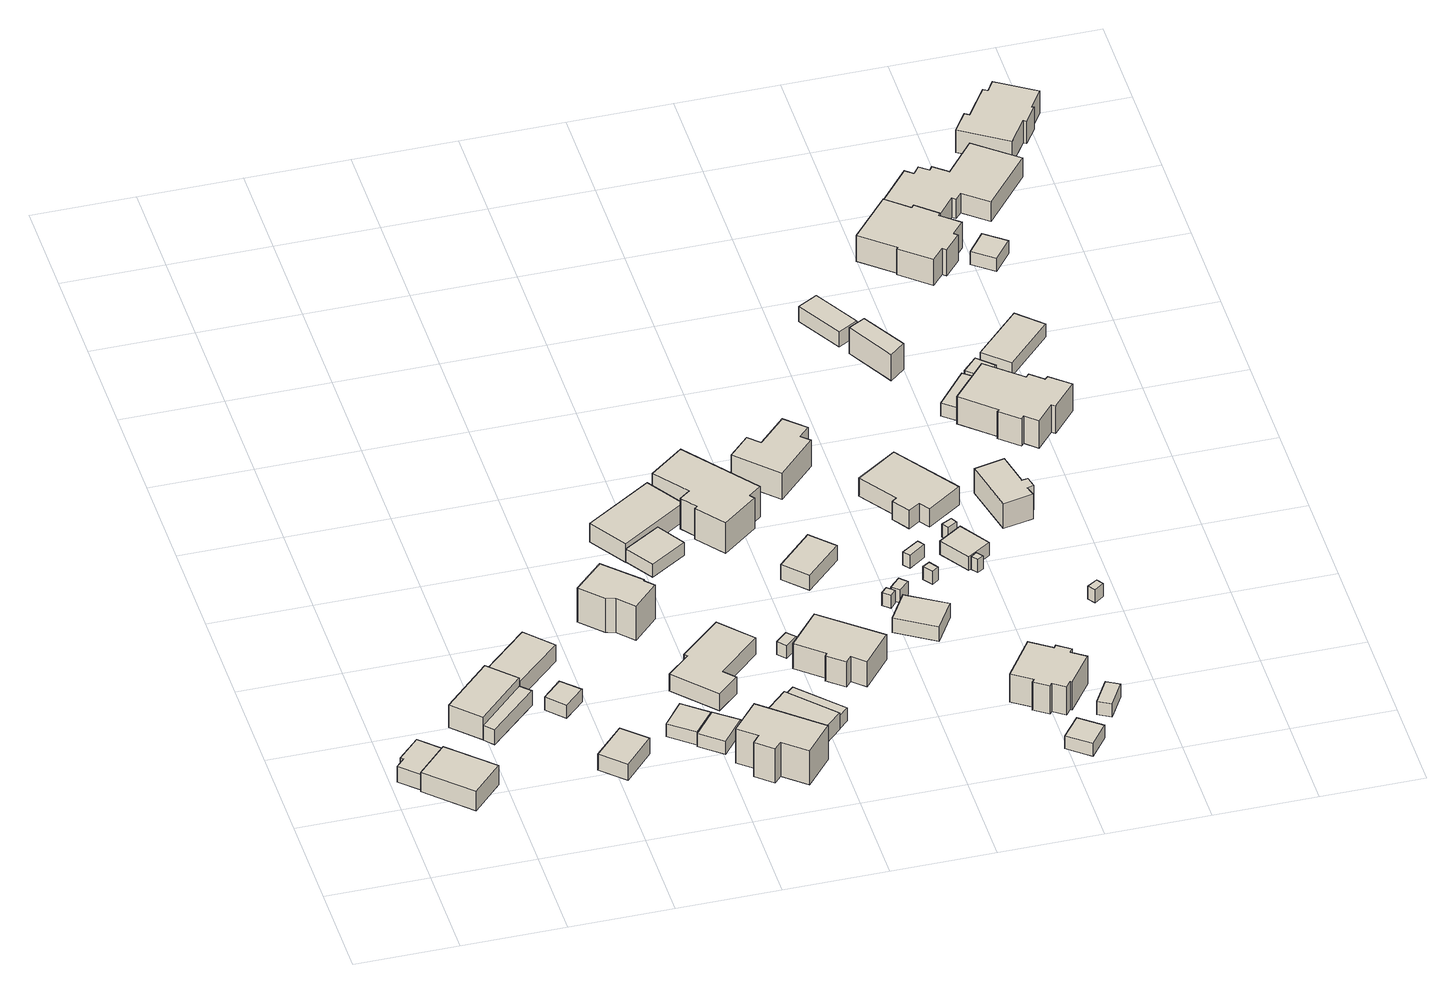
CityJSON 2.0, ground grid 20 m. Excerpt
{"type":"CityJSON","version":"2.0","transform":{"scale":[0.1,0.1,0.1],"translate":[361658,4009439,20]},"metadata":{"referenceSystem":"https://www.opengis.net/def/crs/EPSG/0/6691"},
"CityObjects":{
"building1":{"type":"Building","attributes":{"枝番":1,"利根川水系利根川洪水浸水想定区域（想定最大規模）.規模":"L2","利根川水系利根川洪水浸水想定区域（想定最大規模）.浸水ランク":"1","利根川水系利根川洪水浸水想定区域（想定最大規模）.浸水深":0.148,"measuredHeight":4.1,"BuildingDetails.prefecture":"10","BuildingDetails.city":"10207"},"geometry":[{"type":"Solid","lod":"1","boundaries":[[[[0,1,2,3,4,5]],[[4,6,7,5]],[[3,8,6,4]],[[2,9,8,3]],[[1,10,9,2]],[[0,11,10,1]],[[5,7,11,0]],[[6,8,9,10,11,7]]]]}]},
"building2":{"type":"Building","attributes":{"枝番":1,"利根川水系利根川洪水浸水想定区域（計画規模）.規模":"L1","利根川水系利根川洪水浸水想定区域（計画規模）.浸水ランク":"1","利根川水系利根川洪水浸水想定区域（計画規模）.浸水深":0.313,"利根川水系利根川洪水浸水想定区域（想定最大規模）.規模":"L2","利根川水系利根川洪水浸水想定区域（想定最大規模）.浸水ランク":"1","利根川水系利根川洪水浸水想定区域（想定最大規模）.浸水深":0.248,"measuredHeight":5.1,"BuildingDetails.prefecture":"10","BuildingDetails.city":"10207"},"geometry":[{"type":"Solid","lod":"1","boundaries":[[[[12,13,14,15]],[[14,16,17,15]],[[13,18,16,14]],[[12,19,18,13]],[[15,17,19,12]],[[16,18,19,17]]]]}]},
"building3":{"type":"Building","attributes":{"枝番":1,"利根川水系利根川洪水浸水想定区域（計画規模）.規模":"L1","利根川水系利根川洪水浸水想定区域（計画規模）.浸水ランク":"1","利根川水系利根川洪水浸水想定区域（計画規模）.浸水深":0.013,"利根川水系利根川洪水浸水想定区域（想定最大規模）.規模":"L2","利根川水系利根川洪水浸水想定区域（想定最大規模）.浸水ランク":"2","利根川水系利根川洪水浸水想定区域（想定最大規模）.浸水深":0.75,"measuredHeight":5.6,"BuildingDetails.prefecture":"10","BuildingDetails.city":"10207"},"geometry":[{"type":"Solid","lod":"1","boundaries":[[[[20,21,22,23]],[[22,24,25,23]],[[21,26,24,22]],[[20,27,26,21]],[[23,25,27,20]],[[24,26,27,25]]]]}]},
"building4":{"type":"Building","attributes":{"枝番":1,"利根川水系利根川洪水浸水想定区域（計画規模）.規模":"L1","利根川水系利根川洪水浸水想定区域（計画規模）.浸水ランク":"1","利根川水系利根川洪水浸水想定区域（計画規模）.浸水深":0.013,"利根川水系利根川洪水浸水想定区域（想定最大規模）.規模":"L2","利根川水系利根川洪水浸水想定区域（想定最大規模）.浸水ランク":"2","利根川水系利根川洪水浸水想定区域（想定最大規模）.浸水深":0.65,"measuredHeight":3.9,"BuildingDetails.prefecture":"10","BuildingDetails.city":"10207"},"geometry":[{"type":"Solid","lod":"1","boundaries":[[[[28,29,30,31]],[[30,32,33,31]],[[29,34,32,30]],[[28,35,34,29]],[[31,33,35,28]],[[32,34,35,33]]]]}]},
"building5":{"type":"Building","attributes":{"枝番":1,"利根川水系利根川洪水浸水想定区域（想定最大規模）.規模":"L2","利根川水系利根川洪水浸水想定区域（想定最大規模）.浸水ランク":"2","利根川水系利根川洪水浸水想定区域（想定最大規模）.浸水深":0.85,"measuredHeight":4.4,"BuildingDetails.prefecture":"10","BuildingDetails.city":"10207"},"geometry":[{"type":"Solid","lod":"1","boundaries":[[[[36,37,38,39]],[[38,40,41,39]],[[37,42,40,38]],[[36,43,42,37]],[[39,41,43,36]],[[40,42,43,41]]]]}]},
"building6":{"type":"Building","attributes":{"枝番":1,"利根川水系利根川洪水浸水想定区域（計画規模）.規模":"L1","利根川水系利根川洪水浸水想定区域（計画規模）.浸水ランク":"2","利根川水系利根川洪水浸水想定区域（計画規模）.浸水深":0.513,"利根川水系利根川洪水浸水想定区域（想定最大規模）.規模":"L2","利根川水系利根川洪水浸水想定区域（想定最大規模）.浸水ランク":"2","利根川水系利根川洪水浸水想定区域（想定最大規模）.浸水深":1.35,"BuildingDetails.prefecture":"10","BuildingDetails.city":"10207"},"geometry":[{"type":"Solid","lod":"1","boundaries":[[[[44,45,46,47]],[[46,48,49,47]],[[45,50,48,46]],[[44,51,50,45]],[[47,49,51,44]],[[48,50,51,49]]]]}]},
"building7":{"type":"Building","attributes":{"枝番":1,"利根川水系利根川洪水浸水想定区域（計画規模）.規模":"L1","利根川水系利根川洪水浸水想定区域（計画規模）.浸水ランク":"1","利根川水系利根川洪水浸水想定区域（計画規模）.浸水深":0.007,"利根川水系利根川洪水浸水想定区域（想定最大規模）.規模":"L2","利根川水系利根川洪水浸水想定区域（想定最大規模）.浸水ランク":"2","利根川水系利根川洪水浸水想定区域（想定最大規模）.浸水深":0.854,"usage":"411","measuredHeight":4,"BuildingDetails.prefecture":"10","BuildingDetails.city":"10207","BuildingDetails.surveyYear":2016},"geometry":[{"type":"Solid","lod":"1","boundaries":[[[[52,53,54,55]],[[54,56,57,55]],[[53,58,56,54]],[[52,59,58,53]],[[55,57,59,52]],[[56,58,59,57]]]]}]},
"building8":{"type":"Building","attributes":{"枝番":1,"利根川水系利根川洪水浸水想定区域（計画規模）.規模":"L1","利根川水系利根川洪水浸水想定区域（計画規模）.浸水ランク":"1","利根川水系利根川洪水浸水想定区域（計画規模）.浸水深":0.007,"利根川水系利根川洪水浸水想定区域（想定最大規模）.規模":"L2","利根川水系利根川洪水浸水想定区域（想定最大規模）.浸水ランク":"2","利根川水系利根川洪水浸水想定区域（想定最大規模）.浸水深":0.854,"measuredHeight":3.1,"BuildingDetails.prefecture":"10","BuildingDetails.city":"10207"},"geometry":[{"type":"Solid","lod":"1","boundaries":[[[[60,61,62,63]],[[62,64,65,63]],[[61,66,64,62]],[[60,67,66,61]],[[63,65,67,60]],[[64,66,67,65]]]]}]},
"building9":{"type":"Building","attributes":{"枝番":1,"利根川水系利根川洪水浸水想定区域（計画規模）.規模":"L1","利根川水系利根川洪水浸水想定区域（計画規模）.浸水ランク":"1","利根川水系利根川洪水浸水想定区域（計画規模）.浸水深":0.007,"利根川水系利根川洪水浸水想定区域（想定最大規模）.規模":"L2","利根川水系利根川洪水浸水想定区域（想定最大規模）.浸水ランク":"2","利根川水系利根川洪水浸水想定区域（想定最大規模）.浸水深":0.754,"measuredHeight":3.1,"BuildingDetails.prefecture":"10","BuildingDetails.city":"10207"},"geometry":[{"type":"Solid","lod":"1","boundaries":[[[[68,69,70,71]],[[70,72,73,71]],[[69,74,72,70]],[[68,75,74,69]],[[71,73,75,68]],[[72,74,75,73]]]]}]},
"building10":{"type":"Building","attributes":{"枝番":1,"利根川水系利根川洪水浸水想定区域（計画規模）.規模":"L1","利根川水系利根川洪水浸水想定区域（計画規模）.浸水ランク":"1","利根川水系利根川洪水浸水想定区域（計画規模）.浸水深":0.058,"利根川水系利根川洪水浸水想定区域（想定最大規模）.規模":"L2","利根川水系利根川洪水浸水想定区域（想定最大規模）.浸水ランク":"2","利根川水系利根川洪水浸水想定区域（想定最大規模）.浸水深":0.956,"measuredHeight":8.9,"BuildingDetails.prefecture":"10","BuildingDetails.city":"10207"},"geometry":[{"type":"Solid","lod":"1","boundaries":[[[[76,77,78,79,80,81,82,83]],[[82,84,85,83]],[[81,86,84,82]],[[80,87,86,81]],[[79,88,87,80]],[[78,89,88,79]],[[77,90,89,78]],[[76,91,90,77]],[[83,85,91,76]],[[84,86,87,88,89,90,91,85]]]]}]},
"building11":{"type":"Building","attributes":{"枝番":1,"利根川水系利根川洪水浸水想定区域（想定最大規模）.規模":"L2","利根川水系利根川洪水浸水想定区域（想定最大規模）.浸水ランク":"2","利根川水系利根川洪水浸水想定区域（想定最大規模）.浸水深":0.565,"usage":"411","measuredHeight":9.9,"BuildingDetails.prefecture":"10","BuildingDetails.city":"10207","BuildingDetails.surveyYear":2016},"geometry":[{"type":"Solid","lod":"1","boundaries":[[[[92,93,94,95,96,97,98,99]],[[98,100,101,99]],[[97,102,100,98]],[[96,103,102,97]],[[95,104,103,96]],[[94,105,104,95]],[[93,106,105,94]],[[92,107,106,93]],[[99,101,107,92]],[[100,102,103,104,105,106,107,101]]]]}]},
"building12":{"type":"Building","attributes":{"枝番":1,"利根川水系利根川洪水浸水想定区域（計画規模）.規模":"L1","利根川水系利根川洪水浸水想定区域（計画規模）.浸水ランク":"2","利根川水系利根川洪水浸水想定区域（計画規模）.浸水深":0.858,"利根川水系利根川洪水浸水想定区域（想定最大規模）.規模":"L2","利根川水系利根川洪水浸水想定区域（想定最大規模）.浸水ランク":"2","利根川水系利根川洪水浸水想定区域（想定最大規模）.浸水深":1.76,"usage":"411","measuredHeight":5.1,"BuildingDetails.prefecture":"10","BuildingDetails.city":"10207","BuildingDetails.surveyYear":2016},"geometry":[{"type":"Solid","lod":"1","boundaries":[[[[108,109,110,111,112,113,114,115]],[[114,116,117,115]],[[113,118,116,114]],[[112,119,118,113]],[[111,120,119,112]],[[110,121,120,111]],[[109,122,121,110]],[[108,123,122,109]],[[115,117,123,108]],[[116,118,119,120,121,122,123,117]]]]}]},
"building13":{"type":"Building","attributes":{"枝番":1,"利根川水系利根川洪水浸水想定区域（計画規模）.規模":"L1","利根川水系利根川洪水浸水想定区域（計画規模）.浸水ランク":"1","利根川水系利根川洪水浸水想定区域（計画規模）.浸水深":0.258,"利根川水系利根川洪水浸水想定区域（想定最大規模）.規模":"L2","利根川水系利根川洪水浸水想定区域（想定最大規模）.浸水ランク":"2","利根川水系利根川洪水浸水想定区域（想定最大規模）.浸水深":1.17,"usage":"411","measuredHeight":4.3,"BuildingDetails.prefecture":"10","BuildingDetails.city":"10207","BuildingDetails.surveyYear":2016},"geometry":[{"type":"Solid","lod":"1","boundaries":[[[[124,125,126,127]],[[126,128,129,127]],[[125,130,128,126]],[[124,131,130,125]],[[127,129,131,124]],[[128,130,131,129]]]]}]},
"building14":{"type":"Building","attributes":{"枝番":1,"利根川水系利根川洪水浸水想定区域（計画規模）.規模":"L1","利根川水系利根川洪水浸水想定区域（計画規模）.浸水ランク":"2","利根川水系利根川洪水浸水想定区域（計画規模）.浸水深":0.858,"利根川水系利根川洪水浸水想定区域（想定最大規模）.規模":"L2","利根川水系利根川洪水浸水想定区域（想定最大規模）.浸水ランク":"2","利根川水系利根川洪水浸水想定区域（想定最大規模）.浸水深":1.76,"measuredHeight":3.1,"BuildingDetails.prefecture":"10","BuildingDetails.city":"10207"},"geometry":[{"type":"Solid","lod":"1","boundaries":[[[[132,133,134,135]],[[134,136,137,135]],[[133,138,136,134]],[[132,139,138,133]],[[135,137,139,132]],[[136,138,139,137]]]]}]},
"building15":{"type":"Building","attributes":{"枝番":1,"利根川水系利根川洪水浸水想定区域（計画規模）.規模":"L1","利根川水系利根川洪水浸水想定区域（計画規模）.浸水ランク":"2","利根川水系利根川洪水浸水想定区域（計画規模）.浸水深":1.26,"利根川水系利根川洪水浸水想定区域（想定最大規模）.規模":"L2","利根川水系利根川洪水浸水想定区域（想定最大規模）.浸水ランク":"2","利根川水系利根川洪水浸水想定区域（想定最大規模）.浸水深":2.17,"usage":"411","measuredHeight":3.4,"BuildingDetails.prefecture":"10","BuildingDetails.city":"10207","BuildingDetails.surveyYear":2016},"geometry":[{"type":"Solid","lod":"1","boundaries":[[[[140,141,142,143]],[[142,144,145,143]],[[141,146,144,142]],[[140,147,146,141]],[[143,145,147,140]],[[144,146,147,145]]]]}]},
"building16":{"type":"Building","attributes":{"枝番":1,"利根川水系利根川洪水浸水想定区域（計画規模）.規模":"L1","利根川水系利根川洪水浸水想定区域（計画規模）.浸水ランク":"2","利根川水系利根川洪水浸水想定区域（計画規模）.浸水深":0.858,"利根川水系利根川洪水浸水想定区域（想定最大規模）.規模":"L2","利根川水系利根川洪水浸水想定区域（想定最大規模）.浸水ランク":"2","利根川水系利根川洪水浸水想定区域（想定最大規模）.浸水深":1.76,"measuredHeight":5.6,"BuildingDetails.prefecture":"10","BuildingDetails.city":"10207"},"geometry":[{"type":"Solid","lod":"1","boundaries":[[[[148,149,150,151]],[[150,152,153,151]],[[149,154,152,150]],[[148,155,154,149]],[[151,153,155,148]],[[152,154,155,153]]]]}]},
"building17":{"type":"Building","attributes":{"枝番":1,"利根川水系利根川洪水浸水想定区域（計画規模）.規模":"L1","利根川水系利根川洪水浸水想定区域（計画規模）.浸水ランク":"2","利根川水系利根川洪水浸水想定区域（計画規模）.浸水深":1.26,"利根川水系利根川洪水浸水想定区域（想定最大規模）.規模":"L2","利根川水系利根川洪水浸水想定区域（想定最大規模）.浸水ランク":"2","利根川水系利根川洪水浸水想定区域（想定最大規模）.浸水深":2.16,"measuredHeight":3.3,"BuildingDetails.prefecture":"10","BuildingDetails.city":"10207"},"geometry":[{"type":"Solid","lod":"1","boundaries":[[[[156,157,158,159]],[[158,160,161,159]],[[157,162,160,158]],[[156,163,162,157]],[[159,161,163,156]],[[160,162,163,161]]]]}]},
"building18":{"type":"Building","attributes":{"枝番":1,"利根川水系利根川洪水浸水想定区域（計画規模）.規模":"L1","利根川水系利根川洪水浸水想定区域（計画規模）.浸水ランク":"2","利根川水系利根川洪水浸水想定区域（計画規模）.浸水深":1.16,"利根川水系利根川洪水浸水想定区域（想定最大規模）.規模":"L2","利根川水系利根川洪水浸水想定区域（想定最大規模）.浸水ランク":"2","利根川水系利根川洪水浸水想定区域（想定最大規模）.浸水深":2.06,"usage":"411","measuredHeight":7.8,"BuildingDetails.prefecture":"10","BuildingDetails.city":"10207","BuildingDetails.surveyYear":2016},"geometry":[{"type":"Solid","lod":"1","boundaries":[[[[164,165,166,167,168,169,170,171]],[[170,172,173,171]],[[169,174,172,170]],[[168,175,174,169]],[[167,176,175,168]],[[166,177,176,167]],[[165,178,177,166]],[[164,179,178,165]],[[171,173,179,164]],[[172,174,175,176,177,178,179,173]]]]}]},
"building19":{"type":"Building","attributes":{"枝番":1,"利根川水系利根川洪水浸水想定区域（計画規模）.規模":"L1","利根川水系利根川洪水浸水想定区域（計画規模）.浸水ランク":"2","利根川水系利根川洪水浸水想定区域（計画規模）.浸水深":0.558,"利根川水系利根川洪水浸水想定区域（想定最大規模）.規模":"L2","利根川水系利根川洪水浸水想定区域（想定最大規模）.浸水ランク":"2","利根川水系利根川洪水浸水想定区域（想定最大規模）.浸水深":1.46,"measuredHeight":9,"BuildingDetails.prefecture":"10","BuildingDetails.city":"10207"},"geometry":[{"type":"Solid","lod":"1","boundaries":[[[[180,181,182,183,184,185,186,187,188,189]],[[188,190,191,189]],[[187,192,190,188]],[[186,193,192,187]],[[185,194,193,186]],[[184,195,194,185]],[[183,196,195,184]],[[182,197,196,183]],[[181,198,197,182]],[[180,199,198,181]],[[189,191,199,180]],[[190,192,193,194,195,196,197,198,199,191]]]]}]},
"building20":{"type":"Building","attributes":{"枝番":1,"利根川水系利根川洪水浸水想定区域（計画規模）.規模":"L1","利根川水系利根川洪水浸水想定区域（計画規模）.浸水ランク":"2","利根川水系利根川洪水浸水想定区域（計画規模）.浸水深":1.56,"利根川水系利根川洪水浸水想定区域（想定最大規模）.規模":"L2","利根川水系利根川洪水浸水想定区域（想定最大規模）.浸水ランク":"2","利根川水系利根川洪水浸水想定区域（想定最大規模）.浸水深":2.46,"usage":"411","measuredHeight":3.8,"BuildingDetails.prefecture":"10","BuildingDetails.city":"10207","BuildingDetails.surveyYear":2016},"geometry":[{"type":"Solid","lod":"1","boundaries":[[[[200,201,202,203]],[[202,204,205,203]],[[201,206,204,202]],[[200,207,206,201]],[[203,205,207,200]],[[204,206,207,205]]]]}]},
"building21":{"type":"Building","attributes":{"枝番":1,"利根川水系利根川洪水浸水想定区域（計画規模）.規模":"L1","利根川水系利根川洪水浸水想定区域（計画規模）.浸水ランク":"2","利根川水系利根川洪水浸水想定区域（計画規模）.浸水深":1.96,"利根川水系利根川洪水浸水想定区域（想定最大規模）.規模":"L2","利根川水系利根川洪水浸水想定区域（想定最大規模）.浸水ランク":"2","利根川水系利根川洪水浸水想定区域（想定最大規模）.浸水深":2.87,"BuildingDetails.prefecture":"10","BuildingDetails.city":"10207"},"geometry":[{"type":"Solid","lod":"1","boundaries":[[[[208,209,210,211]],[[210,212,213,211]],[[209,214,212,210]],[[208,215,214,209]],[[211,213,215,208]],[[212,214,215,213]]]]}]},
"building22":{"type":"Building","attributes":{"枝番":1,"利根川水系利根川洪水浸水想定区域（計画規模）.規模":"L1","利根川水系利根川洪水浸水想定区域（計画規模）.浸水ランク":"2","利根川水系利根川洪水浸水想定区域（計画規模）.浸水深":0.957,"利根川水系利根川洪水浸水想定区域（想定最大規模）.規模":"L2","利根川水系利根川洪水浸水想定区域（想定最大規模）.浸水ランク":"2","利根川水系利根川洪水浸水想定区域（想定最大規模）.浸水深":1.86,"measuredHeight":7.6,"BuildingDetails.prefecture":"10","BuildingDetails.city":"10207"},"geometry":[{"type":"Solid","lod":"1","boundaries":[[[[216,217,218,219,220,221,222,223]],[[222,224,225,223]],[[221,226,224,222]],[[220,227,226,221]],[[219,228,227,220]],[[218,229,228,219]],[[217,230,229,218]],[[216,231,230,217]],[[223,225,231,216]],[[224,226,227,228,229,230,231,225]]]]}]},
"building23":{"type":"Building","attributes":{"枝番":1,"利根川水系利根川洪水浸水想定区域（計画規模）.規模":"L1","利根川水系利根川洪水浸水想定区域（計画規模）.浸水ランク":"2","利根川水系利根川洪水浸水想定区域（計画規模）.浸水深":2.06,"利根川水系利根川洪水浸水想定区域（想定最大規模）.規模":"L2","利根川水系利根川洪水浸水想定区域（想定最大規模）.浸水ランク":"2","利根川水系利根川洪水浸水想定区域（想定最大規模）.浸水深":2.97,"usage":"411","measuredHeight":3.6,"BuildingDetails.prefecture":"10","BuildingDetails.city":"10207","BuildingDetails.surveyYear":2016},"geometry":[{"type":"Solid","lod":"1","boundaries":[[[[232,233,234,235]],[[234,236,237,235]],[[233,238,236,234]],[[232,239,238,233]],[[235,237,239,232]],[[236,238,239,237]]]]}]},
"building24":{"type":"Building","attributes":{"枝番":1,"利根川水系利根川洪水浸水想定区域（計画規模）.規模":"L1","利根川水系利根川洪水浸水想定区域（計画規模）.浸水ランク":"2","利根川水系利根川洪水浸水想定区域（計画規模）.浸水深":1.96,"利根川水系利根川洪水浸水想定区域（想定最大規模）.規模":"L2","利根川水系利根川洪水浸水想定区域（想定最大規模）.浸水ランク":"2","利根川水系利根川洪水浸水想定区域（想定最大規模）.浸水深":2.87,"BuildingDetails.prefecture":"10","BuildingDetails.city":"10207"},"geometry":[{"type":"Solid","lod":"1","boundaries":[[[[240,241,242,243]],[[242,244,245,243]],[[241,246,244,242]],[[240,247,246,241]],[[243,245,247,240]],[[244,246,247,245]]]]}]},
"building25":{"type":"Building","attributes":{"枝番":1,"利根川水系利根川洪水浸水想定区域（計画規模）.規模":"L1","利根川水系利根川洪水浸水想定区域（計画規模）.浸水ランク":"2","利根川水系利根川洪水浸水想定区域（計画規模）.浸水深":1.36,"利根川水系利根川洪水浸水想定区域（想定最大規模）.規模":"L2","利根川水系利根川洪水浸水想定区域（想定最大規模）.浸水ランク":"2","利根川水系利根川洪水浸水想定区域（想定最大規模）.浸水深":2.28,"usage":"411","BuildingDetails.prefecture":"10","BuildingDetails.city":"10207","BuildingDetails.surveyYear":2016},"geometry":[{"type":"Solid","lod":"1","boundaries":[[[[248,249,250,251]],[[250,252,253,251]],[[249,254,252,250]],[[248,255,254,249]],[[251,253,255,248]],[[252,254,255,253]]]]}]},
"building26":{"type":"Building","attributes":{"枝番":1,"利根川水系利根川洪水浸水想定区域（計画規模）.規模":"L1","利根川水系利根川洪水浸水想定区域（計画規模）.浸水ランク":"2","利根川水系利根川洪水浸水想定区域（計画規模）.浸水深":2.06,"利根川水系利根川洪水浸水想定区域（想定最大規模）.規模":"L2","利根川水系利根川洪水浸水想定区域（想定最大規模）.浸水ランク":"2","利根川水系利根川洪水浸水想定区域（想定最大規模）.浸水深":2.97,"BuildingDetails.prefecture":"10","BuildingDetails.city":"10207"},"geometry":[{"type":"Solid","lod":"1","boundaries":[[[[256,257,258,259]],[[258,260,261,259]],[[257,262,260,258]],[[256,263,262,257]],[[259,261,263,256]],[[260,262,263,261]]]]}]},
"building27":{"type":"Building","attributes":{"枝番":1,"利根川水系利根川洪水浸水想定区域（計画規模）.規模":"L1","利根川水系利根川洪水浸水想定区域（計画規模）.浸水ランク":"2","利根川水系利根川洪水浸水想定区域（計画規模）.浸水深":1.66,"利根川水系利根川洪水浸水想定区域（想定最大規模）.規模":"L2","利根川水系利根川洪水浸水想定区域（想定最大規模）.浸水ランク":"2","利根川水系利根川洪水浸水想定区域（想定最大規模）.浸水深":2.56,"measuredHeight":3.5,"BuildingDetails.prefecture":"10","BuildingDetails.city":"10207"},"geometry":[{"type":"Solid","lod":"1","boundaries":[[[[264,265,266,267]],[[266,268,269,267]],[[265,270,268,266]],[[264,271,270,265]],[[267,269,271,264]],[[268,270,271,269]]]]}]},
"building28":{"type":"Building","attributes":{"枝番":1,"利根川水系利根川洪水浸水想定区域（計画規模）.規模":"L1","利根川水系利根川洪水浸水想定区域（計画規模）.浸水ランク":"2","利根川水系利根川洪水浸水想定区域（計画規模）.浸水深":1.06,"利根川水系利根川洪水浸水想定区域（想定最大規模）.規模":"L2","利根川水系利根川洪水浸水想定区域（想定最大規模）.浸水ランク":"2","利根川水系利根川洪水浸水想定区域（想定最大規模）.浸水深":1.97,"usage":"411","measuredHeight":8.1,"BuildingDetails.prefecture":"10","BuildingDetails.city":"10207","BuildingDetails.surveyYear":2016},"geometry":[{"type":"Solid","lod":"1","boundaries":[[[[272,273,274,275,276,277,278,279,280,281,282,283,284,285]],[[284,286,287,285]],[[283,288,286,284]],[[282,289,288,283]],[[281,290,289,282]],[[280,291,290,281]],[[279,292,291,280]],[[278,293,292,279]],[[277,294,293,278]],[[276,295,294,277]],[[275,296,295,276]],[[274,297,296,275]],[[273,298,297,274]],[[272,299,298,273]],[[285,287,299,272]],[[286,288,289,290,291,292,293,294,295,296,297,298,299,287]]]]}]},
"building29":{"type":"Building","attributes":{"枝番":1,"利根川水系利根川洪水浸水想定区域（計画規模）.規模":"L1","利根川水系利根川洪水浸水想定区域（計画規模）.浸水ランク":"2","利根川水系利根川洪水浸水想定区域（計画規模）.浸水深":1.56,"利根川水系利根川洪水浸水想定区域（想定最大規模）.規模":"L2","利根川水系利根川洪水浸水想定区域（想定最大規模）.浸水ランク":"2","利根川水系利根川洪水浸水想定区域（想定最大規模）.浸水深":2.47,"usage":"411","BuildingDetails.prefecture":"10","BuildingDetails.city":"10207","BuildingDetails.surveyYear":2016},"geometry":[{"type":"Solid","lod":"1","boundaries":[[[[300,301,302,303]],[[302,304,305,303]],[[301,306,304,302]],[[300,307,306,301]],[[303,305,307,300]],[[304,306,307,305]]]]}]},
"building30":{"type":"Building","attributes":{"枝番":1,"利根川水系利根川洪水浸水想定区域（計画規模）.規模":"L1","利根川水系利根川洪水浸水想定区域（計画規模）.浸水ランク":"2","利根川水系利根川洪水浸水想定区域（計画規模）.浸水深":1.46,"利根川水系利根川洪水浸水想定区域（想定最大規模）.規模":"L2","利根川水系利根川洪水浸水想定区域（想定最大規模）.浸水ランク":"2","利根川水系利根川洪水浸水想定区域（想定最大規模）.浸水深":2.36,"usage":"411","measuredHeight":5.4,"BuildingDetails.prefecture":"10","BuildingDetails.city":"10207","BuildingDetails.surveyYear":2016},"geometry":[{"type":"Solid","lod":"1","boundaries":[[[[308,309,310,311,312,313,314,315]],[[314,316,317,315]],[[313,318,316,314]],[[312,319,318,313]],[[311,320,319,312]],[[310,321,320,311]],[[309,322,321,310]],[[308,323,322,309]],[[315,317,323,308]],[[316,318,319,320,321,322,323,317]]]]}]},
"building31":{"type":"Building","attributes":{"枝番":1,"利根川水系利根川洪水浸水想定区域（計画規模）.規模":"L1","利根川水系利根川洪水浸水想定区域（計画規模）.浸水ランク":"2","利根川水系利根川洪水浸水想定区域（計画規模）.浸水深":2.26,"利根川水系利根川洪水浸水想定区域（想定最大規模）.規模":"L2","利根川水系利根川洪水浸水想定区域（想定最大規模）.浸水ランク":"3","利根川水系利根川洪水浸水想定区域（想定最大規模）.浸水深":3.16,"BuildingDetails.prefecture":"10","BuildingDetails.city":"10207"},"geometry":[{"type":"Solid","lod":"1","boundaries":[[[[324,325,326,327]],[[326,328,329,327]],[[325,330,328,326]],[[324,331,330,325]],[[327,329,331,324]],[[328,330,331,329]]]]}]},
"building32":{"type":"Building","attributes":{"枝番":1,"利根川水系利根川洪水浸水想定区域（計画規模）.規模":"L1","利根川水系利根川洪水浸水想定区域（計画規模）.浸水ランク":"2","利根川水系利根川洪水浸水想定区域（計画規模）.浸水深":1.66,"利根川水系利根川洪水浸水想定区域（想定最大規模）.規模":"L2","利根川水系利根川洪水浸水想定区域（想定最大規模）.浸水ランク":"2","利根川水系利根川洪水浸水想定区域（想定最大規模）.浸水深":2.56,"measuredHeight":3.7,"BuildingDetails.prefecture":"10","BuildingDetails.city":"10207"},"geometry":[{"type":"Solid","lod":"1","boundaries":[[[[332,333,334,335]],[[334,336,337,335]],[[333,338,336,334]],[[332,339,338,333]],[[335,337,339,332]],[[336,338,339,337]]]]}]},
"building33":{"type":"Building","attributes":{"枝番":1,"利根川水系利根川洪水浸水想定区域（計画規模）.規模":"L1","利根川水系利根川洪水浸水想定区域（計画規模）.浸水ランク":"2","利根川水系利根川洪水浸水想定区域（計画規模）.浸水深":1.46,"利根川水系利根川洪水浸水想定区域（想定最大規模）.規模":"L2","利根川水系利根川洪水浸水想定区域（想定最大規模）.浸水ランク":"2","利根川水系利根川洪水浸水想定区域（想定最大規模）.浸水深":2.36,"BuildingDetails.prefecture":"10","BuildingDetails.city":"10207"},"geometry":[{"type":"Solid","lod":"1","boundaries":[[[[340,341,342,343]],[[342,344,345,343]],[[341,346,344,342]],[[340,347,346,341]],[[343,345,347,340]],[[344,346,347,345]]]]}]},
"building34":{"type":"Building","attributes":{"枝番":1,"利根川水系利根川洪水浸水想定区域（計画規模）.規模":"L1","利根川水系利根川洪水浸水想定区域（計画規模）.浸水ランク":"2","利根川水系利根川洪水浸水想定区域（計画規模）.浸水深":1.46,"利根川水系利根川洪水浸水想定区域（想定最大規模）.規模":"L2","利根川水系利根川洪水浸水想定区域（想定最大規模）.浸水ランク":"2","利根川水系利根川洪水浸水想定区域（想定最大規模）.浸水深":2.36,"measuredHeight":3.7,"BuildingDetails.prefecture":"10","BuildingDetails.city":"10207"},"geometry":[{"type":"Solid","lod":"1","boundaries":[[[[348,349,350,351]],[[350,352,353,351]],[[349,354,352,350]],[[348,355,354,349]],[[351,353,355,348]],[[352,354,355,353]]]]}]},
"building35":{"type":"Building","attributes":{"枝番":1,"利根川水系利根川洪水浸水想定区域（計画規模）.規模":"L1","利根川水系利根川洪水浸水想定区域（計画規模）.浸水ランク":"2","利根川水系利根川洪水浸水想定区域（計画規模）.浸水深":1.46,"利根川水系利根川洪水浸水想定区域（想定最大規模）.規模":"L2","利根川水系利根川洪水浸水想定区域（想定最大規模）.浸水ランク":"2","利根川水系利根川洪水浸水想定区域（想定最大規模）.浸水深":2.37,"BuildingDetails.prefecture":"10","BuildingDetails.city":"10207"},"geometry":[{"type":"Solid","lod":"1","boundaries":[[[[356,357,358,359]],[[358,360,361,359]],[[357,362,360,358]],[[356,363,362,357]],[[359,361,363,356]],[[360,362,363,361]]]]}]},
"building36":{"type":"Building","attributes":{"枝番":1,"利根川水系利根川洪水浸水想定区域（計画規模）.規模":"L1","利根川水系利根川洪水浸水想定区域（計画規模）.浸水ランク":"2","利根川水系利根川洪水浸水想定区域（計画規模）.浸水深":1.36,"利根川水系利根川洪水浸水想定区域（想定最大規模）.規模":"L2","利根川水系利根川洪水浸水想定区域（想定最大規模）.浸水ランク":"2","利根川水系利根川洪水浸水想定区域（想定最大規模）.浸水深":2.26,"measuredHeight":6,"BuildingDetails.prefecture":"10","BuildingDetails.city":"10207"},"geometry":[{"type":"Solid","lod":"1","boundaries":[[[[364,365,366,367,368,369,370,371]],[[370,372,373,371]],[[369,374,372,370]],[[368,375,374,369]],[[367,376,375,368]],[[366,377,376,367]],[[365,378,377,366]],[[364,379,378,365]],[[371,373,379,364]],[[372,374,375,376,377,378,379,373]]]]}]},
"building37":{"type":"Building","attributes":{"枝番":1,"利根川水系利根川洪水浸水想定区域（計画規模）.規模":"L1","利根川水系利根川洪水浸水想定区域（計画規模）.浸水ランク":"2","利根川水系利根川洪水浸水想定区域（計画規模）.浸水深":1.76,"利根川水系利根川洪水浸水想定区域（想定最大規模）.規模":"L2","利根川水系利根川洪水浸水想定区域（想定最大規模）.浸水ランク":"2","利根川水系利根川洪水浸水想定区域（想定最大規模）.浸水深":2.66,"measuredHeight":6.2,"BuildingDetails.prefecture":"10","BuildingDetails.city":"10207"},"geometry":[{"type":"Solid","lod":"1","boundaries":[[[[380,381,382,383]],[[382,384,385,383]],[[381,386,384,382]],[[380,387,386,381]],[[383,385,387,380]],[[384,386,387,385]]]]}]},
"building38":{"type":"Building","attributes":{"枝番":1,"利根川水系利根川洪水浸水想定区域（計画規模）.規模":"L1","利根川水系利根川洪水浸水想定区域（計画規模）.浸水ランク":"2","利根川水系利根川洪水浸水想定区域（計画規模）.浸水深":1.36,"利根川水系利根川洪水浸水想定区域（想定最大規模）.規模":"L2","利根川水系利根川洪水浸水想定区域（想定最大規模）.浸水ランク":"2","利根川水系利根川洪水浸水想定区域（想定最大規模）.浸水深":2.26,"usage":"401","measuredHeight":3.4,"BuildingDetails.prefecture":"10","BuildingDetails.city":"10207","BuildingDetails.surveyYear":2016},"geometry":[{"type":"Solid","lod":"1","boundaries":[[[[388,389,390,391]],[[390,392,393,391]],[[389,394,392,390]],[[388,395,394,389]],[[391,393,395,388]],[[392,394,395,393]]]]}]},
"building39":{"type":"Building","attributes":{"枝番":1,"利根川水系利根川洪水浸水想定区域（計画規模）.規模":"L1","利根川水系利根川洪水浸水想定区域（計画規模）.浸水ランク":"2","利根川水系利根川洪水浸水想定区域（計画規模）.浸水深":1.36,"利根川水系利根川洪水浸水想定区域（想定最大規模）.規模":"L2","利根川水系利根川洪水浸水想定区域（想定最大規模）.浸水ランク":"2","利根川水系利根川洪水浸水想定区域（想定最大規模）.浸水深":2.26,"usage":"401","measuredHeight":8.5,"BuildingDetails.prefecture":"10","BuildingDetails.city":"10207","BuildingDetails.surveyYear":2016},"geometry":[{"type":"Solid","lod":"1","boundaries":[[[[396,397,398,399,400,401,402,403,404,405,406,407,408,409]],[[408,410,411,409]],[[407,412,410,408]],[[406,413,412,407]],[[405,414,413,406]],[[404,415,414,405]],[[403,416,415,404]],[[402,417,416,403]],[[401,418,417,402]],[[400,419,418,401]],[[399,420,419,400]],[[398,421,420,399]],[[397,422,421,398]],[[396,423,422,397]],[[409,411,423,396]],[[410,412,413,414,415,416,417,418,419,420,421,422,423,411]]]]}]},
"building40":{"type":"Building","attributes":{"枝番":1,"利根川水系利根川洪水浸水想定区域（計画規模）.規模":"L1","利根川水系利根川洪水浸水想定区域（計画規模）.浸水ランク":"2","利根川水系利根川洪水浸水想定区域（計画規模）.浸水深":1.36,"利根川水系利根川洪水浸水想定区域（想定最大規模）.規模":"L2","利根川水系利根川洪水浸水想定区域（想定最大規模）.浸水ランク":"2","利根川水系利根川洪水浸水想定区域（想定最大規模）.浸水深":2.26,"BuildingDetails.prefecture":"10","BuildingDetails.city":"10207"},"geometry":[{"type":"Solid","lod":"1","boundaries":[[[[424,425,426,427,428,429]],[[428,430,431,429]],[[427,432,430,428]],[[426,433,432,427]],[[425,434,433,426]],[[424,435,434,425]],[[429,431,435,424]],[[430,432,433,434,435,431]]]]}]},
"building41":{"type":"Building","attributes":{"枝番":1,"利根川水系利根川洪水浸水想定区域（計画規模）.規模":"L1","利根川水系利根川洪水浸水想定区域（計画規模）.浸水ランク":"2","利根川水系利根川洪水浸水想定区域（計画規模）.浸水深":0.957,"利根川水系利根川洪水浸水想定区域（想定最大規模）.規模":"L2","利根川水系利根川洪水浸水想定区域（想定最大規模）.浸水ランク":"2","利根川水系利根川洪水浸水想定区域（想定最大規模）.浸水深":1.86,"measuredHeight":8.7,"BuildingDetails.prefecture":"10","BuildingDetails.city":"10207"},"geometry":[{"type":"Solid","lod":"1","boundaries":[[[[436,437,438,439,440,441,442,443,444,445,446,447,448,449]],[[448,450,451,449]],[[447,452,450,448]],[[446,453,452,447]],[[445,454,453,446]],[[444,455,454,445]],[[443,456,455,444]],[[442,457,456,443]],[[441,458,457,442]],[[440,459,458,441]],[[439,460,459,440]],[[438,461,460,439]],[[437,462,461,438]],[[436,463,462,437]],[[449,451,463,436]],[[450,452,453,454,455,456,457,458,459,460,461,462,463,451]]]]}]},
"building42":{"type":"Building","attributes":{"枝番":1,"利根川水系利根川洪水浸水想定区域（計画規模）.規模":"L1","利根川水系利根川洪水浸水想定区域（計画規模）.浸水ランク":"2","利根川水系利根川洪水浸水想定区域（計画規模）.浸水深":1.36,"利根川水系利根川洪水浸水想定区域（想定最大規模）.規模":"L2","利根川水系利根川洪水浸水想定区域（想定最大規模）.浸水ランク":"2","利根川水系利根川洪水浸水想定区域（想定最大規模）.浸水深":2.26,"usage":"431","BuildingDetails.prefecture":"10","BuildingDetails.city":"10207","BuildingDetails.surveyYear":2016},"geometry":[{"type":"Solid","lod":"1","boundaries":[[[[464,465,466,467]],[[466,468,469,467]],[[465,470,468,466]],[[464,471,470,465]],[[467,469,471,464]],[[468,470,471,469]]]]}]},
"building43":{"type":"Building","attributes":{"枝番":1,"利根川水系利根川洪水浸水想定区域（計画規模）.規模":"L1","利根川水系利根川洪水浸水想定区域（計画規模）.浸水ランク":"2","利根川水系利根川洪水浸水想定区域（計画規模）.浸水深":1.16,"利根川水系利根川洪水浸水想定区域（想定最大規模）.規模":"L2","利根川水系利根川洪水浸水想定区域（想定最大規模）.浸水ランク":"2","利根川水系利根川洪水浸水想定区域（想定最大規模）.浸水深":2.05,"BuildingDetails.prefecture":"10","BuildingDetails.city":"10207"},"geometry":[{"type":"Solid","lod":"1","boundaries":[[[[472,473,474,475]],[[474,476,477,475]],[[473,478,476,474]],[[472,479,478,473]],[[475,477,479,472]],[[476,478,479,477]]]]}]},
"building44":{"type":"Building","attributes":{"枝番":1,"利根川水系利根川洪水浸水想定区域（計画規模）.規模":"L1","利根川水系利根川洪水浸水想定区域（計画規模）.浸水ランク":"2","利根川水系利根川洪水浸水想定区域（計画規模）.浸水深":0.957,"利根川水系利根川洪水浸水想定区域（想定最大規模）.規模":"L2","利根川水系利根川洪水浸水想定区域（想定最大規模）.浸水ランク":"2","利根川水系利根川洪水浸水想定区域（想定最大規模）.浸水深":1.86,"measuredHeight":6.7,"BuildingDetails.prefecture":"10","BuildingDetails.city":"10207"},"geometry":[{"type":"Solid","lod":"1","boundaries":[[[[480,481,482,483,484,485,486,487,488,489,490,491,492,493]],[[492,494,495,493]],[[491,496,494,492]],[[490,497,496,491]],[[489,498,497,490]],[[488,499,498,489]],[[487,500,499,488]],[[486,501,500,487]],[[485,502,501,486]],[[484,503,502,485]],[[483,504,503,484]],[[482,505,504,483]],[[481,506,505,482]],[[480,507,506,481]],[[493,495,507,480]],[[494,496,497,498,499,500,501,502,503,504,505,506,507,495]]]]}]},
"building45":{"type":"Building","attributes":{"枝番":1,"利根川水系利根川洪水浸水想定区域（計画規模）.規模":"L1","利根川水系利根川洪水浸水想定区域（計画規模）.浸水ランク":"2","利根川水系利根川洪水浸水想定区域（計画規模）.浸水深":0.758,"利根川水系利根川洪水浸水想定区域（想定最大規模）.規模":"L2","利根川水系利根川洪水浸水想定区域（想定最大規模）.浸水ランク":"2","利根川水系利根川洪水浸水想定区域（想定最大規模）.浸水深":1.65,"measuredHeight":7.1,"BuildingDetails.prefecture":"10","BuildingDetails.city":"10207"},"geometry":[{"type":"Solid","lod":"1","boundaries":[[[[508,509,510,511,512,513,514,515,516,517,518,519]],[[518,520,521,519]],[[517,522,520,518]],[[516,523,522,517]],[[515,524,523,516]],[[514,525,524,515]],[[513,526,525,514]],[[512,527,526,513]],[[511,528,527,512]],[[510,529,528,511]],[[509,530,529,510]],[[508,531,530,509]],[[519,521,531,508]],[[520,522,523,524,525,526,527,528,529,530,531,521]]]]}]}
},
"vertices":[
[5,247,31],[22,265,31],[17,269,31],[59,312,31],[98,274,31],[40,214,31],[98,274,67],[40,214,67],[59,312,67],[17,269,67],[22,265,67],[5,247,67],
[180,196,27],[122,135,27],[40,214,27],[98,274,27],[40,214,72],[98,274,72],[122,135,72],[180,196,72],
[136,374,29],[228,465,29],[278,415,29],[186,324,29],[278,415,81],[186,324,81],[228,465,81],[136,374,81],
[186,324,28],[278,415,28],[297,396,28],[203,306,28],[297,396,62],[203,306,62],[278,415,62],[186,324,62],
[233,469,30],[322,553,30],[370,502,30],[281,418,30],[370,502,69],[281,418,69],[322,553,69],[233,469,69],
[315,377,28],[353,414,28],[386,381,28],[347,344,28],[386,381,58],[347,344,58],[353,414,58],[315,377,58],
[363,189,27],[420,250,27],[465,208,27],[408,146,27],[465,208,64],[408,146,64],[420,250,64],[363,189,64],
[506,248,27],[545,297,27],[593,258,27],[554,210,27],[593,258,57],[554,210,57],[545,297,57],[506,248,57],
[552,205,28],[594,257,28],[638,223,28],[596,170,28],[638,223,58],[596,170,58],[594,257,58],[552,205,58],
[498,562,22],[480,568,22],[440,609,22],[497,665,22],[562,600,22],[560,598,22],[577,580,22],[528,531,22],[577,580,101],[528,531,101],[560,598,101],[562,600,101],[497,665,101],[440,609,101],[480,568,101],[498,562,101],
[676,90,23],[662,74,23],[629,102,23],[643,119,23],[608,148,23],[659,208,23],[771,113,23],[720,53,23],[771,113,102],[720,53,102],[659,208,102],[608,148,102],[643,119,102],[629,102,102],[662,74,102],[676,90,102],
[549,382,18],[594,423,18],[589,429,18],[669,502,18],[726,440,18],[643,364,18],[663,342,18],[621,304,18],[663,342,57],[621,304,57],[643,364,57],[726,440,57],[669,502,57],[589,429,57],[594,423,57],[549,382,57],
[682,228,19],[735,279,19],[815,194,19],[762,143,19],[815,194,58],[762,143,58],[735,279,58],[682,228,58],
[569,752,21],[641,797,21],[675,742,21],[604,697,21],[675,742,51],[604,697,51],[641,797,51],[569,752,51],
[735,279,18],[756,299,18],[835,216,18],[814,196,18],[835,216,48],[814,196,48],[756,299,48],[735,279,48],
[522,826,19],[652,910,19],[699,837,19],[569,753,19],[699,837,62],[569,753,62],[652,910,62],[522,826,62],
[763,435,14],[786,456,14],[801,440,14],[778,419,14],[801,440,44],[778,419,44],[786,456,44],[763,435,44],
[871,326,14],[860,313,14],[828,340,14],[832,346,14],[781,389,14],[840,460,14],[950,369,14],[896,304,14],[950,369,72],[896,304,72],[840,460,72],[781,389,72],[832,346,72],[828,340,72],[860,313,72],[871,326,72],
[707,787,16],[713,792,16],[690,822,16],[711,838,16],[660,903,16],[727,956,16],[837,816,16],[812,796,16],[819,787,16],[750,733,16],[819,787,87],[750,733,87],[812,796,87],[837,816,87],[727,956,87],[660,903,87],[711,838,87],[690,822,87],[713,792,87],[707,787,87],
[827,639,13],[896,708,13],[939,664,13],[869,596,13],[939,664,48],[869,596,48],[896,708,48],[827,639,48],
[984,525,9],[995,537,9],[1009,525,9],[998,513,9],[1009,525,39],[998,513,39],[995,537,39],[984,525,39],
[814,930,14],[854,971,14],[876,950,14],[930,1005,14],[968,969,14],[948,948,14],[964,933,14],[889,856,14],[964,933,75],[889,856,75],[948,948,75],[968,969,75],[930,1005,75],[876,950,75],[854,971,75],[814,930,75],
[982,448,8],[1018,507,8],[1094,461,8],[1057,401,8],[1094,461,41],[1057,401,41],[1018,507,41],[982,448,41],
[1004,537,8],[1024,558,8],[1038,544,8],[1018,524,8],[1038,544,38],[1018,524,38],[1024,558,38],[1004,537,38],
[1192,41,14],[1226,85,14],[1269,51,14],[1235,7,14],[1269,51,44],[1235,7,44],[1226,85,44],[1192,41,44],
[1075,579,7],[1089,588,7],[1101,570,7],[1088,561,7],[1101,570,37],[1088,561,37],[1089,588,37],[1075,579,37],
[1050,625,10],[1084,648,10],[1093,635,10],[1060,612,10],[1093,635,40],[1060,612,40],[1084,648,40],[1050,625,40],
[1197,150,13],[1193,144,13],[1165,163,13],[1170,170,13],[1132,196,13],[1187,276,13],[1229,247,13],[1233,253,13],[1259,235,13],[1253,227,13],[1280,208,13],[1234,145,13],[1231,147,13],[1221,133,13],[1231,147,78],[1221,133,78],[1234,145,78],[1280,208,78],[1253,227,78],[1259,235,78],[1233,253,78],[1229,247,78],[1187,276,78],[1132,196,78],[1170,170,78],[1165,163,78],[1193,144,78],[1197,150,78],
[1272,117,16],[1302,168,16],[1327,154,16],[1297,103,16],[1327,154,46],[1297,103,46],[1302,168,46],[1272,117,46],
[1110,733,12],[1088,718,12],[1065,752,12],[1075,759,12],[1025,831,12],[1105,886,12],[1192,760,12],[1124,713,12],[1192,760,54],[1124,713,54],[1105,886,54],[1025,831,54],[1075,759,54],[1065,752,54],[1088,718,54],[1110,733,54],
[1167,586,5],[1179,595,5],[1188,582,5],[1176,574,5],[1188,582,35],[1176,574,35],[1179,595,35],[1167,586,35],
[1124,642,5],[1170,673,5],[1208,615,5],[1162,584,5],[1208,615,36],[1162,584,36],[1170,673,36],[1124,642,36],
[1139,683,10],[1159,694,10],[1166,681,10],[1147,670,10],[1166,681,40],[1147,670,40],[1159,694,40],[1139,683,40],
[1051,1336,13],[1090,1358,13],[1141,1269,13],[1102,1247,13],[1141,1269,48],[1102,1247,48],[1090,1358,48],[1051,1336,48],
[1345,444,10],[1365,457,10],[1374,443,10],[1355,430,10],[1374,443,40],[1355,430,40],[1365,457,40],[1345,444,40],
[1227,786,11],[1287,799,11],[1301,732,11],[1313,734,11],[1318,711,11],[1305,708,11],[1310,688,11],[1251,675,11],[1310,688,68],[1251,675,68],[1305,708,68],[1318,711,68],[1313,734,68],[1301,732,68],[1287,799,68],[1227,786,68],
[1115,1227,11],[1148,1245,11],[1198,1157,11],[1168,1132,11],[1198,1157,71],[1168,1132,71],[1148,1245,71],[1115,1227,71],
[1226,1009,14],[1285,1081,14],[1313,1059,14],[1253,987,14],[1313,1059,44],[1253,987,44],[1285,1081,44],[1226,1009,44],
[1349,894,15],[1343,887,15],[1307,919,15],[1311,923,15],[1248,979,15],[1316,1058,15],[1383,1000,15],[1389,1007,15],[1414,985,15],[1420,991,15],[1458,959,15],[1412,906,15],[1405,911,15],[1372,873,15],[1405,911,78],[1372,873,78],[1412,906,78],[1458,959,78],[1420,991,78],[1414,985,78],[1389,1007,78],[1383,1000,78],[1316,1058,78],[1248,979,78],[1311,923,78],[1307,919,78],[1343,887,78],[1349,894,78],
[1291,1085,15],[1319,1115,15],[1350,1085,15],[1340,1075,15],[1347,1069,15],[1330,1050,15],[1347,1069,45],[1330,1050,45],[1340,1075,45],[1350,1085,45],[1319,1115,45],[1291,1085,45],
[1254,1410,19],[1257,1413,19],[1194,1466,19],[1268,1553,19],[1311,1516,19],[1316,1522,19],[1356,1487,19],[1352,1482,19],[1387,1452,19],[1364,1425,19],[1371,1419,19],[1340,1383,19],[1333,1389,19],[1310,1363,19],[1333,1389,79],[1310,1363,79],[1340,1383,79],[1371,1419,79],[1364,1425,79],[1387,1452,79],[1352,1482,79],[1356,1487,79],[1316,1522,79],[1311,1516,79],[1268,1553,79],[1194,1466,79],[1257,1413,79],[1254,1410,79],
[1332,1128,15],[1420,1219,15],[1467,1174,15],[1379,1083,15],[1467,1174,45],[1379,1083,45],[1420,1219,45],[1332,1128,45],
[1389,1404,18],[1423,1448,18],[1464,1416,18],[1430,1373,18],[1464,1416,48],[1430,1373,48],[1423,1448,48],[1389,1404,48],
[1273,1570,17],[1331,1640,17],[1346,1628,17],[1358,1644,17],[1376,1630,17],[1382,1638,17],[1409,1616,17],[1465,1685,17],[1546,1619,17],[1458,1513,17],[1412,1551,17],[1400,1537,17],[1393,1543,17],[1358,1500,17],[1393,1543,62],[1358,1500,62],[1400,1537,62],[1412,1551,62],[1458,1513,62],[1546,1619,62],[1465,1685,62],[1409,1616,62],[1382,1638,62],[1376,1630,62],[1358,1644,62],[1346,1628,62],[1331,1640,62],[1273,1570,62],
[1447,1714,21],[1474,1755,21],[1483,1749,21],[1524,1812,21],[1533,1807,21],[1547,1829,21],[1622,1781,21],[1596,1741,21],[1600,1739,21],[1577,1704,21],[1571,1708,21],[1536,1656,21],[1571,1708,73],[1536,1656,73],[1577,1704,73],[1600,1739,73],[1596,1741,73],[1622,1781,73],[1547,1829,73],[1533,1807,73],[1524,1812,73],[1483,1749,73],[1474,1755,73],[1447,1714,73]
]}
